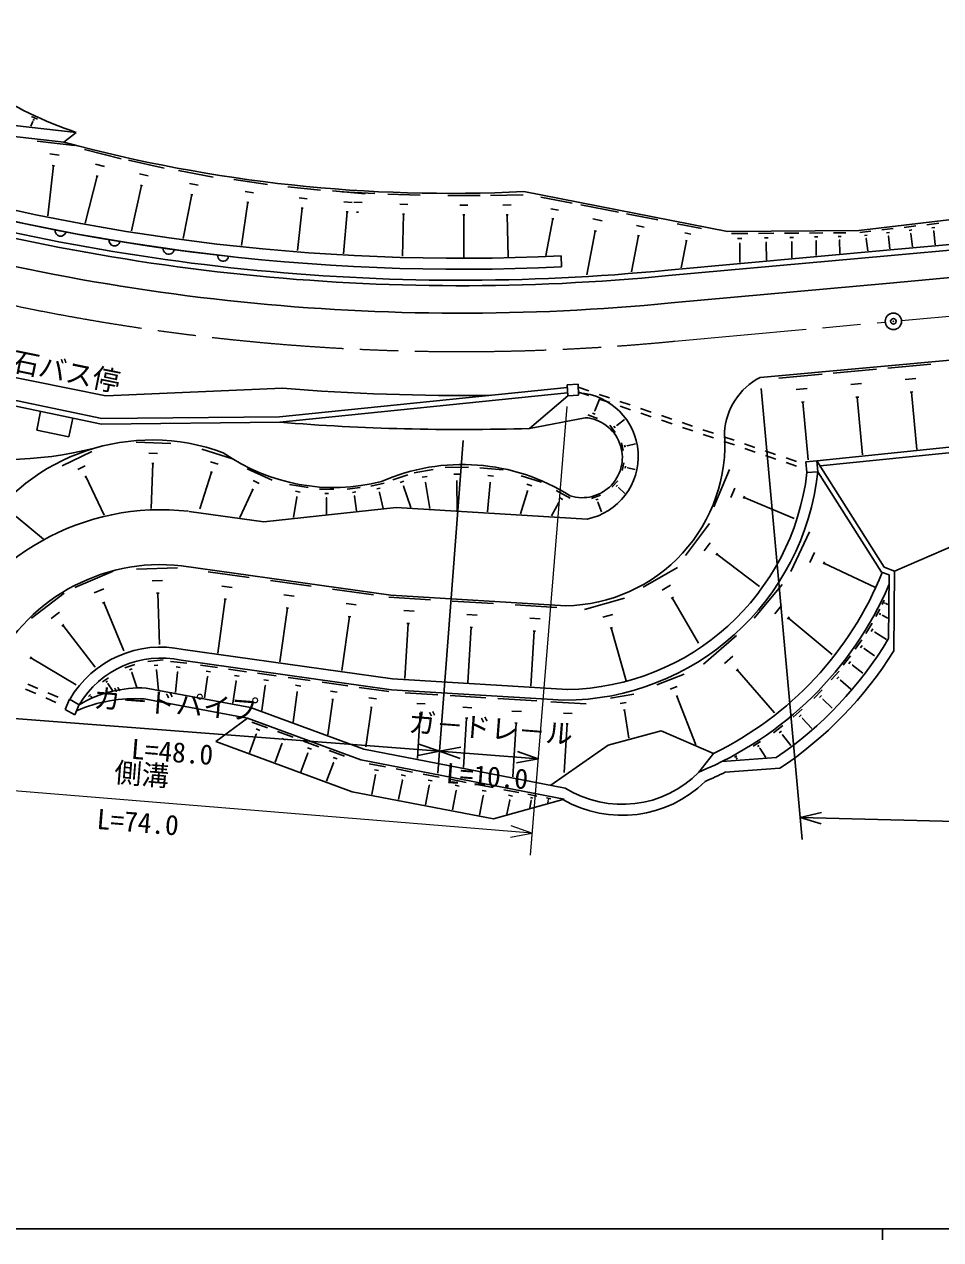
# Model space of a CAD drawing. Units: millimetres, scale not verified. Extents: x 40000 to 680000, y 20000 to 380000.
# Drawn here: x 89760 to 173294, y 204000 to 314736 of the extents above; entities that cross this region are included whole.
import ezdxf
from ezdxf.enums import TextEntityAlignment as Align

# ---------------------------------------------------------------- set-up
doc = ezdxf.new("R2010")
doc.units = ezdxf.units.MM
doc.header["$LTSCALE"] = 1000
doc.header["$PDMODE"] = 32
doc.header["$PDSIZE"] = 500
doc.linetypes.add('CHAIN', pattern=[18.5, 12, -1.5, 3.5, -1.5])
for name, color, linetype, lineweight in [('S-BGD', 7, 'Continuous', 25), ('S-BMK', 2, 'CHAIN', 13), ('S-BMK-SRVR', 3, 'Continuous', 25), ('S-STR-HTXT', 7, 'Continuous', 13), ('S-STR-STRC', 7, 'Continuous', 25), ('S-TTL-BAND', 7, 'Continuous', 25)]:
    doc.layers.add(name, color=color, linetype=linetype, lineweight=lineweight)
doc.styles.add('@ＭＳ ゴシック', font='')
doc.styles.add('ＭＳ ゴシック', font='')
doc.styles.get('@ＭＳ ゴシック').set_extended_font_data('@MS Gothic')
doc.styles.get('ＭＳ ゴシック').set_extended_font_data('MS Gothic')

msp = doc.modelspace()

# ---------------------------------------------------------------- linework, layer by layer
at = {"layer": 'S-BGD'}
for p, q in [((94475, 304890), (84525, 306006)), ((90541, 305875), (90350, 305448)), ((90410, 306340), (90975, 306088)), ((90524, 305883), (90559, 305867)), ((90546, 306076), (90688, 306013)), ((93369, 304008), (84346, 305019)), ((93369, 304008), (94475, 304890)), ((90944, 304078), (94327, 303699)), ((156834, 282556), (398483, 304478)), ((92099, 302921), (92945, 302826)), ((95243, 303322), (98583, 302469)), ((99253, 302365), (102499, 301641)), ((92408, 301859), (91894, 297273)), ((92302, 301871), (92514, 301847)), ((96240, 302000), (97075, 301787)), ((103825, 301417), (106970, 300805)), ((96401, 300891), (95311, 296625)), ((96297, 300918), (96505, 300865)), ((100253, 301120), (101065, 300939)), ((104821, 300244), (105607, 300091)), ((108865, 300581), (111930, 300128)), ((168396, 294148), (242093, 300834)), ((168441, 293650), (242168, 300338)), ((100442, 300056), (99517, 295910)), ((100340, 300078), (100543, 300033)), ((105031, 299224), (104250, 295211)), ((104932, 299243), (105129, 299205)), ((109879, 299492), (110645, 299379)), ((113782, 299942), (116775, 299612)), ((117854, 299560), (120829, 299302)), ((118748, 299483), (121715, 299312)), ((122910, 299248), (125855, 299170)), ((128353, 299137), (131305, 299135)), ((132252, 299128), (135219, 299190)), ((135285, 299505), (153846, 295872)), ((136857, 298993), (139691, 298438)), ((110126, 298516), (109545, 294578)), ((110030, 298530), (110222, 298502)), ((115081, 297981), (114657, 294130)), ((114806, 298920), (115554, 298838)), ((114987, 297991), (115175, 297970)), ((118892, 298570), (119636, 298506)), ((119809, 298529), (120551, 298486)), ((123991, 298335), (124727, 298316)), ((129459, 298251), (130197, 298250)), ((133383, 298261), (134125, 298277)), ((137753, 297935), (138462, 297796)), ((140505, 298279), (143909, 297613)), ((85241, 297596), (89903, 296553)), ((119186, 297646), (118855, 293826)), ((119093, 297654), (119279, 297637)), ((120036, 297623), (120221, 297612)), ((124335, 297442), (124233, 293611)), ((124243, 297444), (124427, 297439)), ((129735, 297365), (129920, 297365)), ((129827, 297365), (129824, 293525)), ((133680, 297377), (133865, 297380)), ((133773, 297379), (133853, 293520)), ((137941, 297015), (137288, 293676)), ((137853, 297032), (138030, 296998)), ((141582, 297008), (142433, 296841)), ((144659, 297466), (147498, 296910)), ((165822, 295951), (176366, 297185)), ((168667, 291160), (242215, 297832)), ((89903, 296553), (94598, 295624)), ((141808, 295903), (141023, 291895)), ((141701, 295924), (141914, 295882)), ((145557, 296406), (146267, 296267)), ((149267, 296564), (151479, 296131)), ((149967, 295738), (150520, 295630)), ((153846, 295872), (165822, 295951)), ((154218, 295674), (155723, 295684)), ((156692, 295690), (158093, 295700)), ((159064, 295706), (160365, 295715)), ((161338, 295721), (162544, 295729)), ((163519, 295736), (164633, 295743)), ((165930, 295762), (166939, 295880)), ((167939, 295997), (168974, 296118)), ((168363, 295732), (168622, 295763)), ((169974, 296235), (171035, 296360)), ((170409, 295964), (170674, 295995)), ((170546, 295657), (170612, 295665)), ((172035, 296477), (173123, 296604)), ((172481, 296198), (172753, 296230)), ((172621, 295883), (172689, 295891)), ((172655, 295887), (172800, 294648)), ((94598, 295624), (99318, 294812)), ((99318, 294812), (104053, 294119)), ((145745, 295485), (145101, 292191)), ((145656, 295502), (145834, 295467)), ((150113, 295021), (149628, 292542)), ((150044, 295034), (150183, 295007)), ((154785, 295226), (155162, 295229)), ((154930, 294775), (155024, 294776)), ((154977, 294776), (154988, 293032)), ((157220, 295274), (157570, 295276)), ((157354, 294854), (157442, 294855)), ((157398, 294854), (157409, 293251)), ((159554, 295319), (159880, 295321)), ((159679, 294929), (159760, 294930)), ((159720, 294929), (159729, 293462)), ((161793, 295362), (162094, 295364)), ((161908, 295001), (161984, 295002)), ((161946, 295002), (161955, 293664)), ((163939, 295404), (164218, 295406)), ((164046, 295071), (164115, 295071)), ((164081, 295071), (164089, 293857)), ((166344, 295504), (166596, 295534)), ((166474, 295212), (166537, 295220)), ((166505, 295216), (166637, 294089)), ((168496, 295433), (168561, 295441)), ((168529, 295437), (168665, 294273)), ((170579, 295661), (170719, 294459)), ((104053, 294119), (108795, 293544)), ((138689, 293633), (138736, 292635)), ((148432, 292337), (168396, 294148)), ((148477, 291839), (168441, 293650)), ((148724, 289351), (168667, 291160)), ((82016, 283972), (97191, 280873)), ((172392, 283767), (168464, 283410)), ((162492, 282868), (158535, 282509)), ((167456, 283319), (163499, 282960)), ((171026, 282455), (170044, 282366)), ((96783, 278306), (81440, 281539)), ((96833, 278806), (81581, 282021)), ((97191, 280873), (113294, 281569)), ((113018, 278979), (139259, 281648)), ((139247, 281897), (140246, 281945)), ((139247, 281897), (139295, 280898)), ((140246, 281945), (140293, 280946)), ((140259, 281660), (141206, 281338)), ((161115, 281547), (160126, 281457)), ((166080, 281997), (165091, 281907)), ((113046, 278479), (139283, 281148)), ((135808, 277911), (139295, 280898)), ((139295, 280898), (140293, 280946)), ((140280, 281230), (141227, 280909)), ((141779, 279529), (142190, 280579)), ((142153, 281017), (143100, 280695)), ((142174, 280587), (143121, 280266)), ((144047, 280373), (144994, 280052)), ((160852, 280326), (160605, 280303)), ((160729, 280315), (161206, 275050)), ((165817, 280776), (165570, 280754)), ((165693, 280765), (166171, 275500)), ((170764, 281243), (170519, 281221)), ((170642, 281232), (171115, 276008)), ((91250, 279472), (90889, 277759)), ((142017, 278812), (141116, 279165)), ((141785, 279215), (141560, 279303)), ((141807, 279518), (141750, 279540)), ((144067, 279944), (145014, 279622)), ((145941, 279730), (146888, 279408)), ((145961, 279301), (146908, 278979)), ((147834, 279087), (148781, 278765)), ((94186, 278853), (93825, 277141)), ((113046, 278479), (96783, 278306)), ((113018, 278979), (96833, 278806)), ((140899, 278895), (135808, 277911)), ((143624, 277559), (143120, 278216)), ((143632, 277956), (143506, 278121)), ((143782, 278169), (143751, 278210)), ((143766, 278190), (144481, 278738)), ((147855, 278657), (148802, 278336)), ((149728, 278443), (150675, 278122)), ((149749, 278014), (150695, 277692)), ((93825, 277141), (90889, 277759)), ((151622, 277800), (152569, 277479)), ((151642, 277371), (152589, 277049)), ((153516, 277157), (154462, 276835)), ((93223, 274503), (95930, 275803)), ((99960, 276660), (103120, 276551)), ((105944, 276032), (108731, 275158)), ((144361, 275891), (144207, 276611)), ((144519, 276207), (144481, 276387)), ((144721, 276321), (144711, 276366)), ((144716, 276343), (145462, 276503)), ((153536, 276728), (154483, 276406)), ((155409, 276514), (156356, 276192)), ((155430, 276084), (156377, 275763)), ((157303, 275870), (158250, 275549)), ((162009, 274972), (175965, 276406)), ((162307, 274500), (176016, 275909)), ((101113, 275671), (101902, 275644)), ((101475, 274709), (101334, 270613)), ((101376, 274713), (101574, 274706)), ((106727, 274868), (107424, 274650)), ((144264, 274079), (144418, 274769)), ((157323, 275441), (158270, 275119)), ((159197, 275227), (160144, 274906)), ((159217, 274798), (160164, 274476)), ((161013, 274882), (162009, 274972)), ((161013, 274882), (161103, 273886)), ((162009, 274972), (162099, 273976)), ((162009, 274972), (168151, 265263)), ((94628, 274178), (95305, 274503)), ((95272, 273488), (95441, 273569)), ((95356, 273528), (97041, 270018)), ((106813, 273923), (105768, 270593)), ((106726, 273950), (106900, 273896)), ((110080, 274239), (112342, 273193)), ((123363, 273227), (124731, 273698)), ((125293, 273874), (127038, 274167)), ((126035, 273460), (126471, 273534)), ((128124, 274368), (130238, 274386)), ((128922, 273740), (129451, 273745)), ((131270, 274329), (133398, 274143)), ((132012, 273621), (132544, 273575)), ((135049, 273606), (136904, 273032)), ((144529, 274292), (144567, 274464)), ((144750, 274310), (144760, 274353)), ((144755, 274331), (145434, 274180)), ((152608, 270774), (154033, 274186)), ((161103, 273886), (162099, 273976)), ((162099, 273976), (167886, 264830)), ((110615, 273168), (111180, 272907)), ((113920, 272803), (115622, 272532)), ((119201, 272379), (120361, 272530)), ((121357, 272667), (122563, 272941)), ((121891, 272408), (122193, 272476)), ((124017, 272993), (124359, 273111)), ((124287, 272627), (124372, 272656)), ((124330, 272641), (124989, 270726)), ((126286, 272964), (126396, 272983)), ((126341, 272974), (126736, 270624)), ((129125, 273108), (129258, 273109)), ((129192, 273108), (129215, 270355)), ((132223, 272959), (131992, 270307)), ((132156, 272965), (132289, 272954)), ((135572, 272834), (136036, 272690)), ((143319, 272576), (143877, 273138)), ((143697, 272619), (143837, 272759)), ((143918, 272504), (143953, 272539)), ((143935, 272522), (144488, 271972)), ((154166, 271626), (154522, 272479)), ((110584, 272359), (109403, 269806)), ((110513, 272392), (110654, 272326)), ((114608, 271646), (114313, 269792)), ((114477, 272191), (114902, 272123)), ((114555, 271655), (114661, 271638)), ((116656, 272390), (117978, 272376)), ((117148, 271988), (117478, 271985)), ((117267, 271591), (117350, 271590)), ((117308, 271590), (117293, 270119)), ((119682, 272087), (119972, 272125)), ((119836, 271754), (119908, 271763)), ((119872, 271758), (120046, 270420)), ((122086, 272072), (122162, 272089)), ((122124, 272080), (122458, 270606)), ((135631, 272206), (134986, 270122)), ((135574, 272224), (135689, 272188)), ((138252, 272251), (139515, 271573)), ((138522, 271618), (138838, 271448)), ((141473, 271540), (142277, 271838)), ((141864, 271410), (142065, 271484)), ((155323, 271519), (155412, 271732)), ((155368, 271626), (159938, 269718)), ((111608, 269401), (104798, 270355)), ((111608, 269401), (123672, 270714)), ((141058, 269654), (123672, 270714)), ((138476, 271154), (137825, 269942)), ((138437, 271176), (138516, 271133)), ((142028, 271197), (142079, 271215)), ((142053, 271206), (142385, 270309)), ((169085, 264905), (181301, 270222)), ((89018, 269904), (91502, 267828)), ((150018, 266324), (152234, 269251)), ((159635, 264872), (161342, 268481)), ((151727, 266757), (152281, 267488)), ((152813, 266366), (152952, 266549)), ((152882, 266458), (156772, 263513)), ((161358, 265713), (161785, 266615)), ((94358, 263428), (97871, 264897)), ((99987, 265095), (103731, 265215)), ((123185, 262728), (104104, 265404)), ((106533, 264861), (110265, 264338)), ((146182, 263439), (149297, 265250)), ((162601, 265539), (162707, 265765)), ((162654, 265652), (167356, 263427)), ((168582, 264562), (167886, 264830)), ((169085, 264905), (168151, 265263)), ((169085, 264905), (169023, 257647)), ((101427, 264017), (102363, 264047)), ((112189, 264068), (115921, 263545)), ((147893, 263183), (148672, 263636)), ((156284, 260632), (158828, 263709)), ((168582, 264562), (168532, 258762)), ((90413, 260624), (93382, 262909)), ((96116, 262925), (96995, 263292)), ((101814, 262905), (102048, 262912)), ((101931, 262909), (102082, 258215)), ((107776, 263545), (108709, 263415)), ((113431, 262752), (114364, 262622)), ((117844, 263275), (121576, 262752)), ((123003, 262539), (126800, 262308)), ((139128, 261757), (123185, 262728)), ((140825, 261426), (144478, 262452)), ((148729, 262419), (148923, 262532)), ((148826, 262475), (151222, 258354)), ((96887, 262009), (97106, 262101)), ((96996, 262055), (98843, 257640)), ((108085, 262360), (107394, 257432)), ((107969, 262377), (108202, 262344)), ((113741, 261567), (113050, 256639)), ((113624, 261584), (113857, 261551)), ((119087, 261959), (120020, 261829)), ((128747, 262189), (132544, 261958)), ((134491, 261839), (138288, 261608)), ((158161, 261023), (158797, 261792)), ((167376, 260781), (167746, 261453)), ((167950, 261878), (168137, 262271)), ((168138, 261969), (168185, 262067)), ((168274, 261950), (168286, 261974)), ((168280, 261962), (168468, 261872)), ((92212, 260590), (92954, 261162)), ((119396, 260774), (118705, 255846)), ((119280, 260791), (119513, 260758)), ((124357, 261313), (125306, 261255)), ((130101, 260963), (131050, 260906)), ((135845, 260614), (136795, 260556)), ((142502, 260715), (143416, 260971)), ((159323, 260548), (159482, 260740)), ((159402, 260644), (163411, 257329)), ((167716, 260922), (167809, 261090)), ((167952, 260874), (167976, 260916)), ((167964, 260895), (168460, 260621)), ((93176, 259914), (93361, 260057)), ((93269, 259985), (96206, 256168)), ((124762, 260145), (124457, 255129)), ((124644, 260153), (124881, 260138)), ((130506, 259795), (130201, 254779)), ((130388, 259803), (130625, 259788)), ((136251, 259446), (135945, 254430)), ((136132, 259453), (136369, 259438)), ((143152, 259715), (143381, 259779)), ((143267, 259747), (144621, 254920)), ((166465, 259244), (167039, 260161)), ((166955, 259416), (167099, 259645)), ((167284, 259330), (167320, 259387)), ((167302, 259358), (168362, 258695)), ((151665, 256425), (154680, 259040)), ((165509, 257790), (166108, 258643)), ((165989, 257930), (166139, 258144)), ((90305, 256911), (90425, 257113)), ((90365, 257012), (94489, 254563)), ((123317, 255099), (104236, 257774)), ((153580, 256501), (154334, 257155)), ((164403, 256337), (165080, 257191)), ((166302, 257830), (166339, 257884)), ((166320, 257857), (167274, 257187)), ((98911, 256088), (99847, 256392)), ((99353, 255922), (99587, 255998)), ((101025, 256680), (102427, 256819)), ((101593, 256312), (101943, 256346)), ((101766, 255904), (101853, 255913)), ((101809, 255909), (101994, 254041)), ((103083, 256692), (104580, 256533)), ((103596, 256183), (103971, 256143)), ((123217, 254103), (104060, 256789)), ((105814, 256341), (107380, 256122)), ((108388, 255980), (110012, 255753)), ((154647, 255841), (154835, 256005)), ((154741, 255923), (158143, 252000)), ((163314, 255004), (164038, 255813)), ((164913, 256454), (165083, 256667)), ((165233, 256331), (165275, 256384)), ((165254, 256357), (166195, 255611)), ((96887, 254832), (97444, 255203)), ((97207, 254804), (97347, 254897)), ((97371, 254672), (97406, 254695)), ((99532, 255669), (99591, 255688)), ((99561, 255679), (100004, 254314)), ((103736, 255714), (103539, 253857)), ((103689, 255719), (103783, 255709)), ((106465, 255292), (106194, 253361)), ((106335, 255789), (106727, 255734)), ((106416, 255299), (106514, 255285)), ((109063, 254892), (108781, 252879)), ((108928, 255408), (109334, 255351)), ((109012, 254899), (109114, 254885)), ((111020, 255611), (112722, 255373)), ((111587, 255011), (112012, 254952)), ((113804, 255221), (115806, 254940)), ((116904, 254786), (119241, 254458)), ((139260, 254127), (123317, 255099)), ((147410, 254553), (149917, 255527)), ((163828, 255090), (164009, 255292)), ((164139, 254949), (164184, 254999)), ((164161, 254974), (165088, 254145)), ((89884, 254154), (90801, 253755)), ((90084, 254613), (91001, 254214)), ((91918, 253815), (92835, 253416)), ((95625, 253493), (95783, 253685)), ((97388, 254684), (97809, 254052)), ((110368, 252481), (100861, 254255)), ((111728, 254471), (111410, 252203)), ((111675, 254479), (111781, 254464)), ((114637, 253879), (114255, 251157)), ((114471, 254515), (114971, 254445)), ((114574, 253888), (114699, 253871)), ((117682, 253962), (118267, 253880)), ((120270, 254314), (122980, 253934)), ((138944, 253145), (123217, 254103)), ((124469, 253826), (127469, 253643)), ((143187, 253352), (145310, 253701)), ((148643, 254166), (149269, 254410)), ((161734, 253324), (162481, 254086)), ((91718, 253357), (92636, 252958)), ((93875, 253238), (93474, 252317)), ((93553, 252559), (93575, 252549)), ((93752, 253017), (93775, 253008)), ((93875, 253238), (94775, 252743)), ((94755, 252754), (94355, 251833)), ((95742, 253518), (95782, 253565)), ((95814, 253488), (95824, 253500)), ((95819, 253494), (95904, 253424)), ((110102, 251514), (100677, 253272)), ((120709, 248682), (110368, 252481)), ((117876, 253220), (117424, 249993)), ((117803, 253230), (117949, 253210)), ((121397, 252498), (120895, 248917)), ((121172, 253359), (121850, 253264)), ((121313, 252510), (121482, 252486)), ((125539, 252858), (126289, 252812)), ((128565, 253577), (131832, 253378)), ((129730, 252522), (130547, 252472)), ((132936, 253310), (136488, 253094)), ((137765, 253016), (140970, 252821)), ((144088, 252846), (144618, 252933)), ((149170, 253505), (149327, 253566)), ((149249, 253536), (150982, 249077)), ((162243, 253385), (162430, 253576)), ((162541, 253233), (162588, 253280)), ((162565, 253256), (163416, 252421)), ((93474, 252317), (94355, 251833)), ((110102, 251514), (107212, 249379)), ((120441, 247716), (110102, 251514)), ((125860, 251935), (125610, 247839)), ((125766, 251941), (125953, 251929)), ((130079, 251517), (129806, 247030)), ((129977, 251523), (130181, 251511)), ((134203, 252164), (135091, 252110)), ((138909, 251982), (139710, 251933)), ((144391, 252242), (144524, 252264)), ((144458, 252253), (144880, 249683)), ((159856, 251619), (160665, 252347)), ((160378, 251649), (160580, 251831)), ((160672, 251475), (160723, 251520)), ((160698, 251498), (161535, 250568)), ((110509, 251151), (111917, 250634)), ((110882, 250535), (111234, 250405)), ((112855, 250289), (114263, 249772)), ((134582, 251071), (134283, 246168)), ((134471, 251078), (134693, 251065)), ((139251, 250996), (138981, 246570)), ((139151, 251002), (139351, 250989)), ((142977, 249069), (147799, 250363)), ((147799, 250363), (152597, 248307)), ((158038, 250178), (158898, 250849)), ((158562, 250172), (158777, 250339)), ((119634, 244816), (107212, 249379)), ((110902, 250048), (110282, 248358)), ((110858, 250064), (110946, 250031)), ((113249, 249186), (112628, 247496)), ((113205, 249202), (113293, 249169)), ((113228, 249673), (113580, 249543)), ((115202, 249427), (116610, 248910)), ((156208, 248963), (156857, 249397)), ((158844, 249977), (158898, 250018)), ((158871, 249998), (159619, 249039)), ((115596, 248323), (114975, 246634)), ((115552, 248340), (115640, 248307)), ((115575, 248811), (115927, 248681)), ((117549, 248565), (118957, 248048)), ((139065, 245145), (120709, 248682)), ((137751, 245399), (142977, 249069)), ((151253, 246607), (152597, 248307)), ((154486, 247962), (154720, 248092)), ((156582, 248931), (156744, 249040)), ((156773, 248777), (156813, 248804)), ((156793, 248791), (157358, 247947)), ((117943, 247461), (117322, 245772)), ((117899, 247478), (117987, 247445)), ((117922, 247948), (118274, 247819)), ((138972, 244145), (120441, 247716)), ((121203, 247365), (122676, 247081)), ((153383, 247580), (158307, 247926)), ((153651, 246597), (158644, 246948)), ((154612, 247941), (154671, 247973)), ((154673, 247883), (154688, 247891)), ((154680, 247887), (154747, 247767)), ((121769, 246339), (121429, 244572)), ((121670, 246817), (122039, 246746)), ((121723, 246348), (121815, 246330)), ((123658, 246892), (125131, 246608)), ((124224, 245866), (123884, 244099)), ((124125, 246344), (124494, 246273)), ((124178, 245875), (124270, 245857)), ((126113, 246419), (127586, 246135)), ((126580, 245871), (126948, 245800)), ((128568, 245946), (130041, 245662)), ((132533, 242330), (119634, 244816)), ((126679, 245393), (126339, 243626)), ((126633, 245402), (126725, 245384)), ((129134, 244920), (128793, 243153)), ((129035, 245398), (129403, 245327)), ((129088, 244929), (129180, 244911)), ((131023, 245473), (132496, 245189)), ((131490, 244925), (131858, 244854)), ((133477, 245000), (134846, 244736)), ((131589, 244447), (131248, 242680)), ((131543, 244456), (131635, 244438)), ((138972, 244145), (132533, 242330)), ((134004, 244047), (133757, 242768)), ((133912, 244490), (134254, 244424)), ((133961, 244055), (134046, 244039)), ((135657, 244580), (136479, 244422)), ((135973, 244008), (135847, 243357)), ((135917, 244274), (136123, 244234)), ((135947, 244012), (135998, 244003)), ((137358, 244252), (137753, 244176)), ((137510, 243977), (137479, 243817)), ((137483, 244105), (137582, 244086)), ((137497, 243979), (137522, 243975))]:
    msp.add_line(p, q, dxfattribs=at)
for centre, radius, start, end in [((106661, 340717), 37843, 223.35746, 251.21483), ((128460, 433313), 133982, 254.81678, 272.9197), ((129590, 484917), 191500, 252.66957, 272.72321), ((129590, 484917), 193500, 252.66957, 275.58786), ((129590, 484917), 192500, 252.66957, 272.72321), ((129590, 484917), 194000, 252.66957, 275.58786), ((129590, 484917), 196500, 252.66957, 275.58786), ((93065, 295928), 500, 168.81437, 348.81437), ((97985, 295042), 500, 170.23933, 350.23933), ((102927, 294284), 500, 171.66428, 351.66428), ((107887, 293654), 500, 173.08748, 353.08748), ((87818, 308945), 33870, 230.93433, 284.28727), ((159588, 277215), 6010, 117.28256, 176.68384), ((129590, 484917), 204000, 265.41796, 270.74592), ((139899, 275359), 5821, 281.48876, 86.2163), ((129590, 484917), 207100, 265.41796, 271.72052), ((140623, 275255), 3651, 252.29132, 85.66177), ((101403, 258104), 18762, 69.75134, 147.54508), ((138872, 276509), 14754, 270.9925, 4.09369), ((117986, 290145), 17615, 235.05677, 284.23659), ((129705, 256344), 18286, 57.56416, 113.8269), ((138872, 276509), 23364, 270.1765, 353.776), ((138872, 276509), 22385, 270.9925, 353.26974), ((102200, 248380), 22130, 83.42539, 155.42966), ((102200, 248380), 17130, 83.61768, 155.42966), ((138872, 276509), 31364, 295.95133, 338.0749), ((138872, 276509), 32364, 292.49211, 336.59627), ((138872, 276509), 34564, 304.21405, 329.10518), ((102200, 248380), 9612, 77.76908, 149.73225), ((102200, 248380), 8612, 77.52906, 149.56348), ((138872, 276509), 35564, 303.7766, 327.97058), ((100312, 243454), 10815, 87.09445, 120.79954), ((99876, 239643), 13653, 86.63509, 113.12824), ((144249, 253469), 9806, 238.08643, 315.58706), ((138872, 276509), 33364, 292.83669, 296.29263), ((144249, 253469), 10806, 240.01039, 314.48706)]:
    msp.add_arc(centre, radius, start, end, dxfattribs=at)
at = {"layer": 'S-BMK'}
for p, q in [((169730, 287742), (267827, 296642)), ((149065, 285868), (168236, 287607))]:
    msp.add_line(p, q, dxfattribs=at)
msp.add_arc((129590, 484917), 200000, 252.88443, 275.58786, dxfattribs=at)
at = {"layer": 'S-BMK-SRVR'}
msp.add_circle((168983, 287675), 750, dxfattribs=at)
msp.add_point((168983, 287675), dxfattribs=at)
at = {"layer": 'S-STR-HTXT'}
for p, q in [((139213, 279902), (135876, 239038)), ((136038, 241031), (64494, 246874)), ((136038, 241031), (134155, 241704)), ((134071, 240672), (136038, 241031))]:
    msp.add_line(p, q, dxfattribs=at)
at = {"layer": 'S-STR-STRC'}
for p, q in [((156924, 281560), (160652, 240461)), ((129777, 276820), (127446, 246504)), ((79186, 252220), (127599, 248498)), ((127599, 248498), (125713, 249162)), ((125634, 248130), (127599, 248498)), ((129565, 248866), (127599, 248498)), ((127599, 248498), (136592, 247807)), ((127599, 248498), (129486, 247834)), ((136592, 247807), (134705, 248471)), ((134626, 247439), (136592, 247807)), ((162416, 242922), (160472, 242453)), ((496236, 234088), (160472, 242453)), ((160472, 242453), (162390, 241887))]:
    msp.add_line(p, q, dxfattribs=at)
at = {"layer": 'S-TTL-BAND'}
for p, q in [((40000, 205000), (579000, 205000)), ((168000, 205000), (168000, 204000))]:
    msp.add_line(p, q, dxfattribs=at)

# ---------------------------------------------------------------- texts
at = {"layer": 'S-BGD', "style": 'ＭＳ ゴシック'}
msp.add_text('長門大石バス停', height=1833, rotation=348.459, dxfattribs=at).set_placement((89604, 282423), align=Align.BOTTOM_CENTER)
at = {"layer": 'S-STR-HTXT', "style": 'ＭＳ ゴシック'}
msp.add_text('側溝', height=1833, rotation=355.331, dxfattribs=at).set_placement((100348, 244949), align=Align.BOTTOM_CENTER)
at = {"layer": 'S-STR-HTXT', "style": '@ＭＳ ゴシック'}
msp.add_text('L=74.0', height=1833, rotation=355.331, dxfattribs=at).set_placement((100185, 242956), align=Align.TOP_CENTER)
at = {"layer": 'S-STR-STRC', "style": 'ＭＳ ゴシック'}
for s, p in [('ガ－ドパイプ', (103469, 251356)), ('ガ－ドレ－ル', (132172, 249149))]:
    msp.add_text(s, height=1833, rotation=355.604, dxfattribs=at).set_placement(p, align=Align.BOTTOM_CENTER)
at = {"layer": 'S-STR-STRC', "style": '@ＭＳ ゴシック'}
for s, p in [('L=48.0', (103316, 249362)), ('L=10.0', (132019, 247155))]:
    msp.add_text(s, height=1833, rotation=355.604, dxfattribs=at).set_placement(p, align=Align.TOP_CENTER)

doc.saveas('drawing.dxf')
